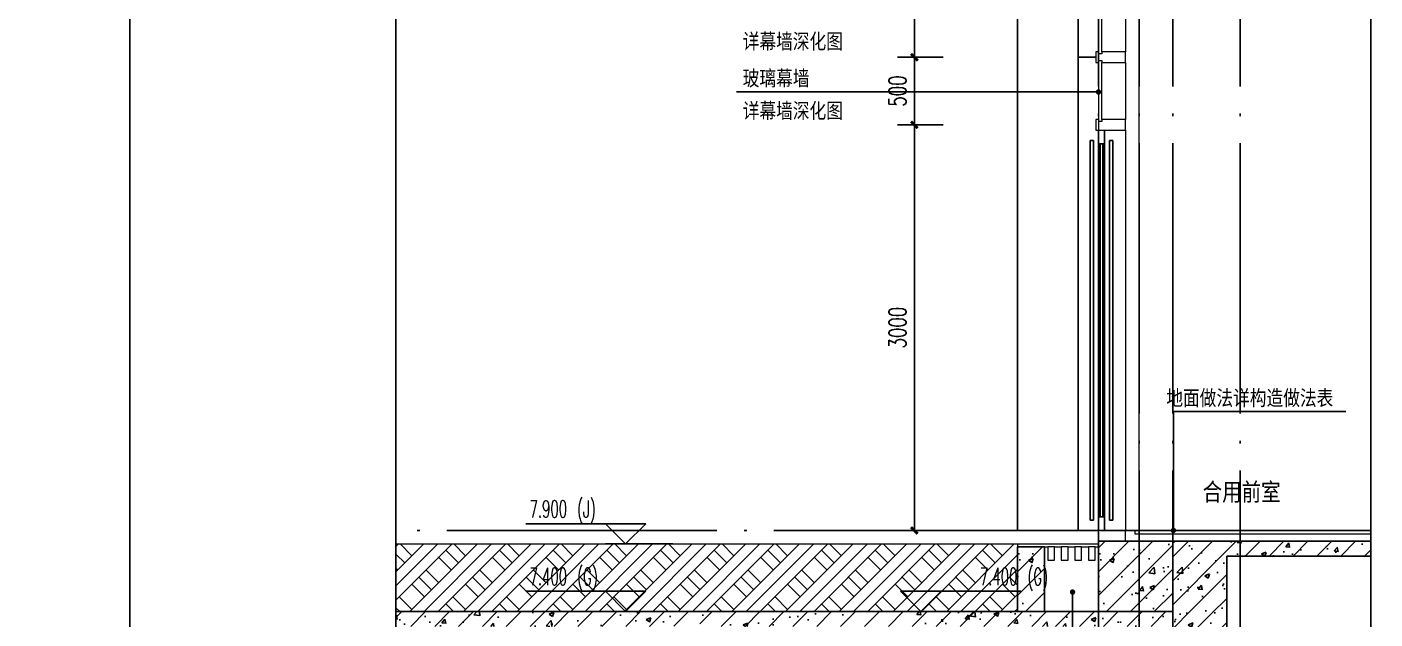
# Model space of a CAD drawing. Header units: millimetres. Extents: x 434053 to 1059003, y -2417481 to 936527.
# Drawn here: x 541638 to 551617, y -2245191 to -2240812 of the extents above; entities that cross this region are included whole.
import ezdxf

# ---------------------------------------------------------------- set-up
doc = ezdxf.new("R2010")
doc.units = ezdxf.units.MM
doc.header["$LTSCALE"] = 1000
doc.header["$MEASUREMENT"] = 0
doc.linetypes.add('DOTE', pattern=[2.4200000000000004, 2, -0.2, 0.02, -0.2])
doc.layers.get('Defpoints').update_dxf_attribs({"color": 6})
for name, color, linetype in [('A-ANNO-DIMS', 3, 'Continuous'), ('A-DOOR', 2, 'Continuous'), ('AXIS', 3, 'Continuous'), ('DIM_ELEV', 3, 'Continuous'), ('DIM_LEAD', 3, 'Continuous'), ('DOTE', 16, 'DOTE'), ('HZHZNEWPLOTLAYER#@$TT', 7, 'Continuous'), ('PUB_HATCH', 8, 'Continuous'), ('PUB_TEXT', 7, 'Continuous'), ('WALL', 5, 'Continuous')]:
    doc.layers.add(name, color=color, linetype=linetype)
for name, color, linetype, lineweight in [('A-DETL-0001', 4, 'Continuous', 15), ('A-DOOR-PROJ', 1, 'Continuous', 25), ('A-GENM-PROJ', 2, 'Continuous', 25), ('A-GLAZ-MULL', 4, 'Continuous', 13), ('A-GLAZ-MULL-PROJ', 2, 'Continuous', 13), ('A-GLAZ-PROJ', 2, 'Continuous', 25)]:
    doc.layers.add(name, color=color, linetype=linetype, lineweight=lineweight)
doc.styles.add('_TCH_DIM', font='SIMPLEX.shx', dxfattribs={"width": 0.8, "height": 3, "bigfont": 'GBCBIG.shx'})
doc.styles.add('_TCH_DIM_T3', font='SIMPLEX', dxfattribs={"width": 0.7058823529411765, "bigfont": 'GBCBIG'})
doc.styles.add('宋体', font='', dxfattribs={"width": 0.8})
doc.styles.get('宋体').set_extended_font_data('SimSun')
doc.dimstyles.new('_TCH_ARCH&&50', dxfattribs={"dimtxt": 127.5, "dimasz": 50, "dimexe": 125, "dimexo": 150, "dimgap": 61.25000000000001, "dimtad": 1, "dimdec": 0, "dimzin": 0, "dimdsep": 46, "dimtxsty": '_TCH_DIM_T3', "dimblk": 'ARCHTICK', "dimcen": 0.09, "dimclrt": 7, "dimazin": 2, "dimtfac": 1, "dimtdec": 0, "dimtix": 1, "dimtmove": 2, "dimatfit": 3, "dimfxl": 1, "dimtolj": 1, "dimtzin": 0, "dimarcsym": 0})
pattern_1 = [(45, (-1713816.564053446, -1462982.770222605), (-88.38834764831843, 88.38834764831844), []), (49.99999999999999, (-1713816.564053446, -1462982.770222605), (358.6300913003767, -31.37606749129755), [37.5, -412.5]), (355, (-1713816.564053446, -1462982.770222605), (-69.3756668065, 376.0960668500059), [30, -330]), (100.4514, (-1713786.678213446, -1462985.384892605), (289.2546908570108, 344.7197710304768), [31.870095, -350.571056]), (46.18420000000002, (-1713816.564053446, -1462882.770222605), (533.6205243128222, -82.75950716450905), [56.24999999999999, -618.7499999999999]), (96.6356, (-1713772.095680946, -1462889.666876104), (467.3313527743517, 487.0589354502209), [47.805144, -525.8565]), (351.1842, (-1713816.564053446, -1462882.770222605), (467.3309725668136, 487.0593004626623), [45, -495]), (21, (-1713766.564053446, -1462907.770222605), (298.4535260592309, -201.3094453326694), [37.5, -412.5]), (326.0000000000001, (-1713766.564053446, -1462907.770222605), (121.6576659607909, 362.5750225234265), [30, -330]), (71.4514, (-1713741.692936945, -1462924.546025604), (420.111314290745, 161.2652483549762), [31.870095, -350.571056]), (37.50000000000001, (-1713816.564053446, -1462982.770222605), (6.079927658645334, 166.4469269156558), [0, -326, 0, -335, 0, -331.25]), (7.499999999999999, (-1713816.564053446, -1462982.770222605), (131.5347687210743, 197.2058559411801), [0, -191, 0, -318.5, 0, -126.25]), (327.5, (-1713928.064053446, -1462982.770222605), (266.9112180862045, -11.27743586718988), [0, -125, 0, -390, 0, -517.5]), (317.5, (-1713978.064053446, -1462982.770222605), (291.5930846711931, 50.05249116615887), [0, -162.5, 0, -259, 0, -367.5])]

# ---------------------------------------------------------------- blocks, each defined once
blk = doc.blocks.new('ASDFADFGAF')
blk.add_lwpolyline([(-0.00115905050188303, 28699.99993486097), (12350, 28700.00000521867), (12350, 0), (-0.00115905050188303, -7.035722956061363e-05)], close=True)
blk = doc.blocks.new('sdfgdgj')
at = {"layer": 'A-DETL-0001'}
for p, q in [((14351.02390439389, 8385.385725481436), (14351.02390439389, 7310.385725481436)), ((14376.02390439389, 7325.385725481436), (14376.02390439389, 8385.385725481436)), ((14376.02390439389, 7310.385725481436), (14351.02390439378, 7310.385725481436)), ((14351.02390439378, 7310.385725481436), (14351.02390439378, 7260.385725481436)), ((14376.02390439389, 7325.385725481436), (14376.02390439389, 7310.385725481436)), ((14551.02390439389, 7325.385725481436), (14376.02390439389, 7325.385725481436)), ((14551.02390439389, 7245.385725481436), (14551.02390439389, 7325.385725481436)), ((14351.02390439389, 7260.385725481436), (14351.02390439389, 6810.385725481436)), ((14351.02390439378, 7260.385725481436), (14376.02390439389, 7260.385725481436)), ((14376.02390439389, 7260.385725481436), (14376.02390439389, 7245.385725481436)), ((14376.02390439389, 6825.385725481436), (14376.02390439389, 7245.385725481436)), ((14376.02390439389, 7245.385725481436), (14551.02390439389, 7245.385725481436)), ((14376.02390439389, 6810.385725481436), (14351.02390439378, 6810.385725481436)), ((14351.02390439378, 6810.385725481436), (14351.02390439378, 6745.385725481436)), ((14376.02390439389, 6825.385725481436), (14376.02390439389, 6810.385725481436)), ((14551.02390439389, 6825.385725481436), (14376.02390439389, 6825.385725481436)), ((14551.02390439389, 6745.385725481436), (14551.02390439389, 6825.385725481436)), ((14351.02390439378, 6745.385725481436), (14551.02390439389, 6745.385725481436)), ((14351.02390439389, 3785.385725482833), (14351.02390439389, 3705.38572545955)), ((14551.02390439389, 3785.385725482833), (14351.02390439389, 3785.385725482833)), ((14551.02390439389, 3705.38572545955), (14551.02390439389, 3785.385725482833)), ((13951.03061761335, 3665.385725482833), (13976.03061761335, 3665.385725482833)), ((14026.03061761335, 3665.385725482833), (13976.03061761335, 3665.385725482833)), ((13976.03061761335, 3665.385725482833), (13976.03061761335, 3565.385725482833)), ((14026.03061761346, 3665.385725482833), (14076.03061761335, 3665.385725482833)), ((14026.03061761335, 3565.385725482833), (14026.03061761335, 3665.385725482833)), ((14126.03061761335, 3665.385725482833), (14076.03061761335, 3665.385725482833)), ((14076.03061761335, 3665.385725482833), (14076.03061761335, 3565.385725482833)), ((14126.03061761335, 3665.385725482833), (14176.03061761346, 3665.385725482833)), ((14126.03061761335, 3565.385725482833), (14126.03061761335, 3665.385725482833)), ((14226.03061761335, 3665.385725482833), (14176.03061761335, 3665.385725482833)), ((14176.03061761335, 3665.385725482833), (14176.03061761335, 3565.385725482833)), ((14226.03061761335, 3665.385725482833), (14276.03061761335, 3665.385725482833)), ((14226.03061761335, 3565.385725482833), (14226.03061761335, 3665.385725482833)), ((14326.03061761335, 3665.385725482833), (14276.03061761335, 3665.385725482833)), ((14276.03061761335, 3665.385725482833), (14276.03061761335, 3565.385725482833)), ((14326.03061761346, 3665.385725482833), (14351.02390439389, 3665.385725482833)), ((14326.03061761335, 3565.385725482833), (14326.03061761335, 3665.385725482833)), ((13976.03061761335, 3565.385725482833), (14026.03061761335, 3565.385725482833)), ((14076.03061761335, 3565.385725482833), (14126.03061761335, 3565.385725482833)), ((14176.03061761335, 3565.385725482833), (14226.03061761335, 3565.385725482833)), ((14276.03061761335, 3565.385725482833), (14326.03061761335, 3565.385725482833))]:
    blk.add_line(p, q, dxfattribs=at)
at = {"layer": 'A-DOOR'}
for p, q in [((14351.02390439378, 6745.385725481436), (14351.02390439378, 6643.785725481343)), ((14395.47390439385, 6643.785725481343), (14395.47390439385, 6745.385725481436)), ((14351.02390439378, 6643.785725481343), (14395.47390439385, 6643.785725481343)), ((14382.77390439378, 6643.785725481343), (14363.72390439385, 6643.785725481343)), ((14363.72390439385, 6643.785725481343), (14363.72390439385, 3886.985725481529)), ((14382.77390439378, 3886.985725481529), (14382.77390439378, 6643.785725481343)), ((14395.47390439385, 3886.985725481529), (14351.02390439378, 3886.985725481529)), ((14351.02390439378, 3886.985725481529), (14351.02390439378, 3785.385725481436)), ((14363.72390439385, 3886.985725481529), (14382.77390439378, 3886.985725481529)), ((14395.47390439385, 3785.385725481436), (14395.47390439385, 3886.985725481529))]:
    blk.add_line(p, q, dxfattribs=at)
at = {"layer": 'A-DOOR-PROJ'}
for p, q in [((14288.32390439382, 6670.385725481436), (14288.32390439382, 3860.385725481436)), ((14288.32390439382, 6670.385725481436), (14301.02390439378, 6670.385725481436)), ((14301.02390439378, 6670.385725481436), (14313.72390439385, 6670.385725481436)), ((14313.72390439385, 3860.385725481436), (14313.72390439385, 6670.385725481436)), ((14351.02390439378, 3886.985725481529), (14351.02390439378, 6643.785725481343)), ((14395.47390439385, 6643.785725481343), (14395.47390439385, 3886.985725481529)), ((14432.77390439378, 6670.385725481436), (14432.77390439378, 3860.385725481436)), ((14432.77390439378, 6670.385725481436), (14445.47390439385, 6670.385725481436)), ((14445.47390439385, 6670.385725481436), (14458.1739043938, 6670.385725481436)), ((14458.1739043938, 3860.385725481436), (14458.1739043938, 6670.385725481436)), ((14301.02390439378, 3860.385725481436), (14288.32390439382, 3860.385725481436)), ((14313.72390439385, 3860.385725481436), (14301.02390439378, 3860.385725481436)), ((14445.47390439385, 3860.385725481436), (14432.77390439378, 3860.385725481436)), ((14458.1739043938, 3860.385725481436), (14445.47390439385, 3860.385725481436))]:
    blk.add_line(p, q, dxfattribs=at)
at = {"layer": 'A-GENM-PROJ'}
blk.add_line((13751.4348017642, 8385.385725482367), (13751.4348017642, 3785.385725481436), dxfattribs=at)
at = {"layer": 'A-GLAZ-MULL'}
for p, q in [((14351.02390439389, 7325.385725481436), (14331.02390439389, 7325.385725481436)), ((14331.02390439389, 7325.385725481436), (14331.02390439389, 7245.385725481436)), ((14331.02390439389, 7245.385725481436), (14351.02390439378, 7245.385725481436)), ((14351.02390439389, 6825.385725481436), (14331.02390439389, 6825.385725481436)), ((14331.02390439389, 6825.385725481436), (14331.02390439389, 6745.385725481436)), ((14331.02390439389, 6745.385725481436), (14351.02390439378, 6745.385725481436))]:
    blk.add_line(p, q, dxfattribs=at)
at = {"layer": 'A-GLAZ-MULL-PROJ'}
for p, q in [((14551.02390439378, 8385.385725481436), (14551.02390439378, 7325.385725481436)), ((14651.02390439529, 3785.385725513101), (14651.02390445443, 8435.385724658612)), ((14551.02390439378, 7245.385725481436), (14551.02390439378, 6825.385725481436)), ((14551.02390439378, 6745.385725481436), (14551.02390439378, 3785.385725481436))]:
    blk.add_line(p, q, dxfattribs=at)
at = {"layer": 'A-GLAZ-PROJ'}
for p, q in [((14201.02390439378, 8385.385725481436), (14201.02390439378, 7285.385725481436)), ((14201.02390439378, 7285.385725481436), (14331.02390439389, 7285.385725481436)), ((14201.02390439378, 7285.385725481436), (14201.02390439378, 3785.385725481436)), ((14331.02390439389, 7285.385725481436), (14201.02390439378, 7285.385725481436)), ((13751.43480176432, 3785.385725481436), (14351.02390439529, 3785.385725482833))]:
    blk.add_line(p, q, dxfattribs=at)
blk = doc.blocks.new('_ArchTick')
at = {"color": 0, "linetype": 'ByBlock', "const_width": 0.4}
blk.add_lwpolyline([(-0.5, -0.5), (0.5, 0.5)], dxfattribs=at)
blk = doc.blocks.new('*D927')
at = {"layer": 'A-ANNO-DIMS', "color": 0, "lineweight": -2, "transparency": 16777216}
for p, q in [((548420.132657046, -2239035.66208962), (548082.1560760941, -2239035.66208962)), ((548207.1560760941, -2241035.662089621), (548207.1560760941, -2239035.66208962)), ((548420.132657046, -2241035.662089621), (548082.1560760941, -2241035.662089621))]:
    blk.add_line(p, q, dxfattribs=at)
at = {"layer": 'Defpoints', "color": 0, "transparency": 16777216}
for p in [(548207.1560760941, -2239035.66208962), (548570.132657046, -2239035.66208962), (548570.132657046, -2241035.662089621)]:
    blk.add_point(p, dxfattribs=at)
at = {"layer": 'A-ANNO-DIMS', "color": 0, "lineweight": -2, "transparency": 16777216, "xscale": 50, "yscale": 50, "zscale": 50}
for p, rotation in [((548207.1560760941, -2239035.66208962), 90), ((548207.1560760941, -2241035.662089621), 270)]:
    blk.add_blockref('_ArchTick', p, dxfattribs=dict(at, rotation=rotation))
at = {"layer": 'A-ANNO-DIMS', "color": 7, "transparency": 16777216, "insert": (548082.1560760945, -2240035.662089621), "char_height": 127.5, "attachment_point": 5, "rotation": 90, "style": '_TCH_DIM_T3'}
blk.add_mtext('\\A1;2000', dxfattribs=at)
blk = doc.blocks.new('*D928')
at = {"layer": 'A-ANNO-DIMS', "color": 0, "lineweight": -2, "transparency": 16777216}
for p, q in [((548420.132657046, -2241035.662089621), (548082.1560760941, -2241035.662089621)), ((548207.1560760941, -2241535.662089621), (548207.1560760941, -2241035.662089621)), ((548420.132657046, -2241535.662089621), (548082.1560760941, -2241535.662089621))]:
    blk.add_line(p, q, dxfattribs=at)
at = {"layer": 'Defpoints', "color": 0, "transparency": 16777216}
for p in [(548207.1560760941, -2241035.662089621), (548570.132657046, -2241035.662089621), (548570.132657046, -2241535.662089621)]:
    blk.add_point(p, dxfattribs=at)
at = {"layer": 'A-ANNO-DIMS', "color": 0, "lineweight": -2, "transparency": 16777216, "xscale": 50, "yscale": 50, "zscale": 50}
for p, rotation in [((548207.1560760941, -2241035.662089621), 90), ((548207.1560760941, -2241535.662089621), 270)]:
    blk.add_blockref('_ArchTick', p, dxfattribs=dict(at, rotation=rotation))
at = {"layer": 'A-ANNO-DIMS', "color": 7, "transparency": 16777216, "insert": (548082.1560760945, -2241285.662089621), "char_height": 127.5, "attachment_point": 5, "rotation": 90, "style": '_TCH_DIM_T3'}
blk.add_mtext('\\A1;500', dxfattribs=at)
blk = doc.blocks.new('*D929')
at = {"layer": 'A-ANNO-DIMS', "color": 0, "lineweight": -2, "transparency": 16777216}
for p, q in [((548420.132657046, -2241535.662089621), (548082.1560760941, -2241535.662089621)), ((548207.1560760941, -2244535.662089621), (548207.1560760941, -2241535.662089621)), ((548420.132657046, -2244535.662089621), (548082.1560760941, -2244535.662089621))]:
    blk.add_line(p, q, dxfattribs=at)
at = {"layer": 'Defpoints', "color": 0, "transparency": 16777216}
for p in [(548207.1560760941, -2241535.662089621), (548570.132657046, -2241535.662089621), (548570.132657046, -2244535.662089621)]:
    blk.add_point(p, dxfattribs=at)
at = {"layer": 'A-ANNO-DIMS', "color": 0, "lineweight": -2, "transparency": 16777216, "xscale": 50, "yscale": 50, "zscale": 50}
for p, rotation in [((548207.1560760941, -2241535.662089621), 90), ((548207.1560760941, -2244535.662089621), 270)]:
    blk.add_blockref('_ArchTick', p, dxfattribs=dict(at, rotation=rotation))
at = {"layer": 'A-ANNO-DIMS', "color": 7, "transparency": 16777216, "insert": (548082.1560760945, -2243035.662089621), "char_height": 127.5, "attachment_point": 5, "rotation": 90, "style": '_TCH_DIM_T3'}
blk.add_mtext('\\A1;3000', dxfattribs=at)

msp = doc.modelspace()

# ---------------------------------------------------------------- hatches: boundary and pattern name
at = {"layer": 'A-DETL-0001'}
h = msp.add_hatch(dxfattribs=at)
h.set_pattern_fill('夯实土壤', color=8, scale=50)
h.set_pattern_definition([(45, (-1765072.89950973, -1474082.770222605), (-198.6970055134198, 198.6970055134199), []), (45, (-1764967.89950973, -1474082.770222605), (-198.6970055134198, 198.6970055134199), []), (45, (-1764862.89950973, -1474082.770222605), (-198.6970055134198, 198.6970055134199), []), (135, (-1765072.89950973, -1474082.770222605), (-198.6970055134199, -198.6970055134198), [132.5, -148.5]), (135, (-1765020.39950973, -1474030.270222605), (-198.6970055134199, -198.6970055134198), [132.5, -148.5]), (135, (-1764967.89950973, -1473977.770222605), (-198.6970055134199, -198.6970055134198), [132.5, -148.5])])
h.paths.add_polyline_path([(548970.1393702683, -2244635.662089624), (548970.1393702681, -2245135.662089627), (544370.1326569963, -2245135.662089619), (544370.1326570474, -2244635.662089621)])
at = {"layer": 'PUB_HATCH'}
h = msp.add_hatch(dxfattribs=at)
h.set_pattern_fill('钢筋混凝土', color=256, scale=50, style=0)
h.set_pattern_definition([(45, (-1765131.89950973, -1474082.770222605), (-88.38834764831843, 88.38834764831844), []), (49.99999999999999, (-1765131.89950973, -1474082.770222605), (358.6300913003767, -31.37606749129755), [37.5, -412.5]), (355, (-1765131.89950973, -1474082.770222605), (-69.3756668065, 376.0960668500059), [30, -330]), (100.4514, (-1765102.01366973, -1474085.384892605), (289.2546908570108, 344.7197710304768), [31.870095, -350.571056]), (46.18420000000002, (-1765131.89950973, -1473982.770222605), (533.6205243128222, -82.75950716450905), [56.24999999999996, -618.7499999999994]), (96.6356, (-1765087.43113723, -1473989.666876104), (467.3313527743517, 487.0589354502209), [47.805144, -525.8565]), (351.1842, (-1765131.89950973, -1473982.770222605), (467.3309725668136, 487.0593004626623), [45, -495]), (21, (-1765081.89950973, -1474007.770222605), (298.4535260592309, -201.3094453326694), [37.5, -412.5]), (326.0000000000001, (-1765081.89950973, -1474007.770222605), (121.6576659607909, 362.5750225234265), [30, -330]), (71.4514, (-1765057.02839323, -1474024.546025604), (420.111314290745, 161.2652483549762), [31.870095, -350.571056]), (37.50000000000001, (-1765131.89950973, -1474082.770222605), (6.079927658645334, 166.4469269156558), [0, -326, 0, -335, 0, -331.25]), (7.499999999999999, (-1765131.89950973, -1474082.770222605), (131.5347687210743, 197.2058559411801), [0, -191, 0, -318.5, 0, -126.25]), (327.5, (-1765243.39950973, -1474082.770222605), (266.9112180862045, -11.27743586718988), [0, -125, 0, -390, 0, -517.5]), (317.5, (-1765293.39950973, -1474082.770222605), (291.5930846711931, 50.05249116615887), [0, -162.5, 0, -259, 0, -367.5])])
h.paths.add_polyline_path([(549570.1326570474, -2244615.662089643), (550120.1326570474, -2244615.662089643), (550120.1326570502, -2245135.662089596), (549570.1326570502, -2245135.662089596)])
h = msp.add_hatch(dxfattribs=at)
h.set_pattern_fill('钢筋混凝土', color=256, scale=50, style=0)
h.set_pattern_definition(pattern_1)
h.paths.add_polyline_path([(551586.2011065041, -2244615.662089621), (550120.1326570951, -2244615.6620896), (550520.1326566256, -2244725.662089669), (551586.2011065041, -2244725.662089621)])
h = msp.add_hatch(dxfattribs=at)
h.set_pattern_fill('钢筋混凝土', color=256, scale=50, style=0)
h.set_pattern_definition(pattern_1)
h.paths.add_polyline_path([(550253.4659904563, -2245172.328756286), (550520.1326570474, -2245135.662089621), (550520.1326566256, -2244725.662089669), (550120.1326570951, -2244615.6620896), (550120.1326570951, -2245135.662089625)])
h = msp.add_hatch(dxfattribs=at)
h.set_pattern_fill('钢筋混凝土', color=256, scale=50, style=0)
h.set_pattern_definition([(45, (-1765731.892796511, -1474082.770222605), (-88.38834764831843, 88.38834764831844), []), (49.99999999999999, (-1765731.892796511, -1474082.770222605), (358.6300913003767, -31.37606749129755), [37.5, -412.5]), (355, (-1765731.892796511, -1474082.770222605), (-69.3756668065, 376.0960668500059), [30, -330]), (100.4514, (-1765702.006956511, -1474085.384892605), (289.2546908570108, 344.7197710304768), [31.870095, -350.571056]), (46.18420000000002, (-1765731.892796511, -1473982.770222605), (533.6205243128222, -82.75950716450905), [56.24999999999996, -618.7499999999993]), (96.6356, (-1765687.424424011, -1473989.666876104), (467.3313527743517, 487.0589354502209), [47.805144, -525.8565]), (351.1842, (-1765731.892796511, -1473982.770222605), (467.3309725668136, 487.0593004626623), [45, -495]), (21, (-1765681.892796511, -1474007.770222605), (298.4535260592309, -201.3094453326694), [37.5, -412.5]), (326.0000000000001, (-1765681.892796511, -1474007.770222605), (121.6576659607909, 362.5750225234265), [30, -330]), (71.4514, (-1765657.021680011, -1474024.546025604), (420.111314290745, 161.2652483549762), [31.870095, -350.571056]), (37.50000000000001, (-1765731.892796511, -1474082.770222605), (6.079927658645334, 166.4469269156558), [0, -326, 0, -335, 0, -331.25]), (7.499999999999999, (-1765731.892796511, -1474082.770222605), (131.5347687210743, 197.2058559411801), [0, -191, 0, -318.5, 0, -126.25]), (327.5, (-1765843.392796511, -1474082.770222605), (266.9112180862045, -11.27743586718988), [0, -125, 0, -390, 0, -517.5]), (317.5, (-1765893.392796511, -1474082.770222605), (291.5930846711931, 50.05249116615887), [0, -162.5, 0, -259, 0, -367.5])])
h.paths.add_polyline_path([(548970.1393702668, -2244655.66208962), (549170.139370264, -2244655.66208962), (549170.1393702668, -2245135.662089596), (548970.1393702696, -2245135.662089596)])
h = msp.add_hatch(dxfattribs=at)
h.set_pattern_fill('钢筋混凝土', color=256, scale=50, style=0)
h.set_pattern_definition(pattern_1)
h.paths.add_polyline_path([(546520.1326765808, -2245208.99542295), (546420.1326766363, -2245135.662089621), (544370.132657022, -2245135.662089621), (544370.132657022, -2245245.662089621), (546420.1326765524, -2245245.662089617)])
h = msp.add_hatch(dxfattribs=at)
h.set_pattern_fill('钢筋混凝土', color=256, scale=50, style=0)
h.set_pattern_definition(pattern_1)
h.paths.add_polyline_path([(550253.4659904564, -2245172.328756286), (550120.1326570951, -2245135.662089625), (546420.1326766363, -2245135.662089621), (546520.1326765808, -2245208.99542295), (546720.1326765534, -2245245.662089613), (550120.1326572265, -2245245.662089613)])
h = msp.add_hatch(dxfattribs=at)
h.set_pattern_fill('钢筋混凝土', color=256, scale=50, style=0)
h.set_pattern_definition(pattern_1)
h.paths.add_polyline_path([(550520.1326570474, -2245385.662089621), (550520.1326570474, -2245135.662089621), (550253.4659904563, -2245172.328756286), (550120.1326572265, -2245245.662089613), (550120.1326570474, -2245385.662089621)])

# ---------------------------------------------------------------- linework, layer by layer
at = {"layer": 'A-DETL-0001', "color": 2}
msp.add_line((548970.1393702682, -2244635.662089624), (549570.1326570474, -2244635.662089624), dxfattribs=at)
msp.add_lwpolyline([(551586.201106504, -2244535.66208959), (549840.1313200044, -2244535.66208959), (549840.1313200044, -2244560.66208959), (551586.201106504, -2244560.66208959)], dxfattribs=at)
msp.add_lwpolyline([(548970.1393702683, -2244635.662089624), (548970.1393702681, -2245135.662089627), (544370.1326569963, -2245135.662089619), (544370.1326570474, -2244635.662089621)], close=True, dxfattribs=at)
at = {"layer": 'AXIS'}
msp.add_lwpolyline([(544370.1326570483, -2230335.662089621), (551586.201106505, -2230335.662089621), (551586.2011065031, -2253351.742089622), (544370.1326570464, -2253351.742089622)], close=True, dxfattribs=at)
at = {"layer": 'DIM_ELEV'}
for p, q in [((546220.1327105435, -2244485.662089621), (545330.5852971191, -2244485.662089621)), ((546070.1327105435, -2244635.662089621), (545920.1327105435, -2244485.662089621)), ((546070.1327105435, -2244635.662089621), (546220.1327105435, -2244485.662089621)), ((546420.1327105435, -2244635.662089621), (545920.1327105435, -2244635.662089621)), ((546220.1327105435, -2244985.662089621), (545330.5852971191, -2244985.662089621)), ((546070.1327105435, -2245135.662089621), (545920.1327105435, -2244985.662089621)), ((546070.1327105435, -2245135.662089621), (546220.1327105435, -2244985.662089621)), ((548255.5549865896, -2245135.662089599), (548105.5549865896, -2244985.662089599)), ((548105.5549865896, -2244985.662089599), (548995.102400014, -2244985.662089599)), ((548255.5549865896, -2245135.662089599), (548405.5549865896, -2244985.662089599)), ((546420.1327105435, -2245135.662089621), (545920.1327105435, -2245135.662089621)), ((547905.5549865896, -2245135.662089599), (548405.5549865896, -2245135.662089599))]:
    msp.add_line(p, q, dxfattribs=at)
at = {"layer": 'DIM_LEAD'}
for p, q in [((547739.735813879, -2241292.667395732), (546891.6161651444, -2241292.667395732)), ((549570.132657046, -2241292.667395732), (547739.735813879, -2241292.667395732)), ((550124.6326570474, -2244535.662089589), (550124.6326570474, -2243656.625844721)), ((550124.6326570474, -2243656.625844721), (551402.2011074817, -2243656.625844721)), ((549378.058992967, -2244991.052736463), (549378.058992967, -2246312.592754671))]:
    msp.add_line(p, q, dxfattribs=at)
at = {"layer": 'DIM_LEAD', "const_width": 20}
for points in [[(549580.132657046, -2241292.667395732, 1), (549560.132657046, -2241292.667395732, 1)], [(550124.6326570474, -2244545.662089589, 1), (550124.6326570474, -2244525.662089589, 1)], [(549378.058992967, -2244981.052736463, 1), (549378.058992967, -2245001.052736463, 1)]]:
    msp.add_lwpolyline(points, format="xyb", close=True, dxfattribs=at)
at = {"layer": 'DOTE'}
for p, q in [((549570.1326570474, -2253351.742089622), (549570.1326570474, -2230335.662089621)), ((549870.1326570474, -2253351.742089622), (549870.1326570474, -2230335.662089621)), ((550120.1326570474, -2253351.742089622), (550120.1326570474, -2230335.662089621)), ((550620.1326570474, -2253351.742089622), (550620.1326570474, -2230335.662089621)), ((551586.201106504, -2244535.662089621), (544431.2011066033, -2244535.662089621))]:
    msp.add_line(p, q, dxfattribs=at)
at = {"layer": 'WALL'}
for p, q in [((551586.2011065041, -2244615.662089621), (550120.1326570951, -2244615.6620896)), ((550120.1326570951, -2245135.662089625), (550120.1326570951, -2244615.6620896)), ((551586.2011065041, -2244725.662089621), (551586.2011065041, -2244615.662089621)), ((551586.2011065041, -2244725.662089621), (550520.1326566256, -2244725.662089669)), ((550520.1326570474, -2245135.662089621), (550520.1326566256, -2244725.662089669)), ((546420.1326766363, -2245135.662089621), (544370.132657022, -2245135.662089621)), ((544370.132657022, -2245245.662089621), (544370.132657022, -2245135.662089621)), ((550120.1326570951, -2245135.662089625), (546420.1326766363, -2245135.662089621)), ((550520.1326570474, -2245385.662089621), (550520.1326570474, -2245135.662089621))]:
    msp.add_line(p, q, dxfattribs=at)
for points in [[(549570.1326570474, -2244615.662089643), (550120.1326570474, -2244615.662089643), (550120.1326570502, -2245135.662089596), (549570.1326570502, -2245135.662089596)], [(548970.1393702668, -2244655.66208962), (549170.139370264, -2244655.66208962), (549170.1393702668, -2245135.662089596), (548970.1393702696, -2245135.662089596)]]:
    msp.add_lwpolyline(points, close=True, dxfattribs=at)

# ---------------------------------------------------------------- block references
for p in [(530050.939669699, -2254726.274391114), (542400.939669699, -2254726.274391114)]:
    msp.add_blockref('ASDFADFGAF', p)
at = {"layer": 'HZHZNEWPLOTLAYER#@$TT'}
msp.add_blockref('sdfgdgj', (535219.1087526521, -2248321.047815103), dxfattribs=at)

# ---------------------------------------------------------------- texts
at = {"layer": 'PUB_TEXT'}
for s, height, style, width, p in [('详幕墙深化图', 113.2911392405063, '宋体', 0.8, (546936.6161651444, -2240974.476890774)), ('玻璃幕墙', 113.2911392405063, '宋体', 0.8, (546936.6161651444, -2241247.03448434)), ('详幕墙深化图', 113.2911392405063, '宋体', 0.8, (546936.6161651444, -2241487.667395732)), ('地面做法详构造做法表', 113.2911392405063, '宋体', 0.8, (550072.1378163425, -2243611.625844721)), ('合用前室', 132.1729957805907, '宋体', 0.8, (550341.2097444534, -2244316.608507352)), ('7.900', 127.5, '_TCH_DIM', 0.5647058823529412, (545358.7852971191, -2244440.662089621)), ('(J)', 127.5, '_TCH_DIM', 0.5647058823529412, (545711.7852971191, -2244440.662089621)), ('7.400', 127.5, '_TCH_DIM', 0.5647058823529412, (545358.7852971191, -2244940.662089621)), ('(G)', 127.5, '_TCH_DIM', 0.5647058823529412, (545711.7852971191, -2244940.662089621)), ('7.400', 127.5, '_TCH_DIM', 0.5647058823529412, (548692.102400014, -2244940.662089599)), ('(G)', 127.5, '_TCH_DIM', 0.5647058823529412, (549045.102400014, -2244940.662089599))]:
    msp.add_text(s, height=height, dxfattribs=dict(at, style=style, width=width)).set_placement(p)

# ---------------------------------------------------------------- dimensions: what is measured, and where the dimension line sits
at = {"layer": 'A-ANNO-DIMS'}
for p1, p2, picture, middle in [((548570.132657046, -2241035.662089621), (548570.132657046, -2239035.66208962), '*D927', (548082.1560760945, -2240035.662089621)), ((548570.132657046, -2241535.662089621), (548570.132657046, -2241035.662089621), '*D928', (548082.1560760945, -2241285.662089621)), ((548570.132657046, -2244535.662089621), (548570.132657046, -2241535.662089621), '*D929', (548082.1560760945, -2243035.662089621))]:
    dim = msp.add_aligned_dim(p1=p1, p2=p2, distance=362.9765809518285, dimstyle='_TCH_ARCH&&50', dxfattribs=at)
    dim.commit()
    dim.dimension.update_dxf_attribs({"geometry": picture, "text_midpoint": middle})

doc.saveas('drawing.dxf')
